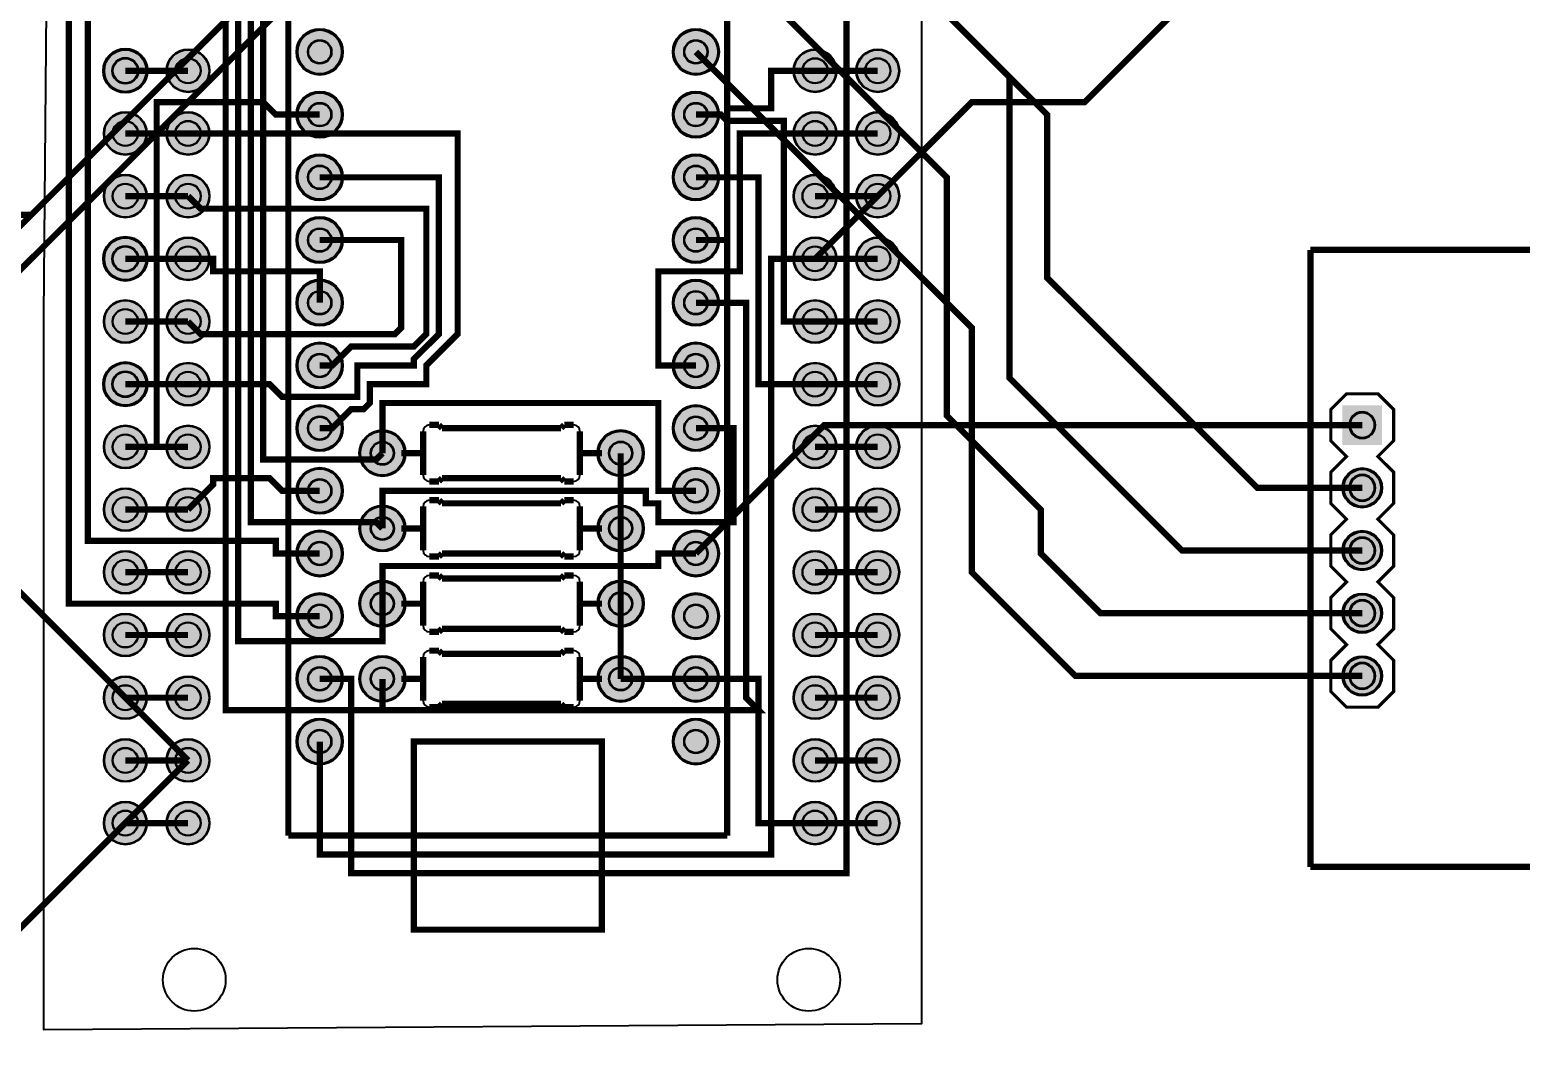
# Model space of a CAD drawing. Header units: millimetres. Extents: x -4 to 133, y -74 to -3.
# Drawn here: x 26.6 to 87, y -67.9 to -26.3 of the extents above; entities that cross this region are included whole.
import ezdxf

# ---------------------------------------------------------------- set-up
doc = ezdxf.new("R2010")
doc.units = ezdxf.units.MM
for name, color, linetype, true_color in [('BottomLayer', 7, 'Continuous', 0x0000ff), ('BottomSolderMaskLayer', 7, 'Continuous', 0xaa00ff), ('Multi-Layer', 7, 'Continuous', 0xc0c0c0), ('TopLayer', 7, 'Continuous', 0xff0000), ('TopPasteMaskLayer', 7, 'Continuous', 0x808080), ('TopSilkLayer', 7, 'Continuous', 0xffff00), ('TopSolderMaskLayer', 7, 'Continuous', 0x800080)]:
    doc.layers.add(name, color=color, linetype=linetype, true_color=true_color)

msp = doc.modelspace()

# ---------------------------------------------------------------- hatches: boundary and pattern name
at = {"layer": 'BottomSolderMaskLayer'}
for points in [[(37.414, -27.178, 1), (39.294, -27.178, 1)], [(52.654, -27.178, 1), (54.534, -27.178, 1)], [(29.579, -27.94, 1), (31.381, -27.94, 1)], [(32.145, -27.94, 1), (33.895, -27.94, 1)], [(57.545, -27.94, 1), (59.296, -27.94, 1)], [(60.085, -27.94, 1), (61.836, -27.94, 1)], [(37.414, -29.718, 1), (39.294, -29.718, 1)], [(52.654, -29.718, 1), (54.534, -29.718, 1)], [(29.605, -30.48, 1), (31.355, -30.48, 1)], [(32.145, -30.48, 1), (33.895, -30.48, 1)], [(57.545, -30.48, 1), (59.296, -30.48, 1)], [(60.085, -30.48, 1), (61.836, -30.48, 1)], [(37.414, -32.258, 1), (39.294, -32.258, 1)], [(52.654, -32.258, 1), (54.534, -32.258, 1)], [(29.605, -33.02, 1), (31.355, -33.02, 1)], [(32.145, -33.02, 1), (33.895, -33.02, 1)], [(57.545, -33.02, 1), (59.296, -33.02, 1)], [(60.085, -33.02, 1), (61.836, -33.02, 1)], [(37.414, -34.798, 1), (39.294, -34.798, 1)], [(52.654, -34.798, 1), (54.534, -34.798, 1)], [(29.579, -35.56, 1), (31.381, -35.56, 1)], [(32.145, -35.56, 1), (33.895, -35.56, 1)], [(57.545, -35.56, 1), (59.296, -35.56, 1)], [(60.085, -35.56, 1), (61.836, -35.56, 1)], [(37.414, -37.338, 1), (39.294, -37.338, 1)], [(52.654, -37.338, 1), (54.534, -37.338, 1)], [(29.605, -38.1, 1), (31.355, -38.1, 1)], [(32.145, -38.1, 1), (33.895, -38.1, 1)], [(57.545, -38.1, 1), (59.296, -38.1, 1)], [(60.085, -38.1, 1), (61.836, -38.1, 1)], [(37.414, -39.878, 1), (39.294, -39.878, 1)], [(52.654, -39.878, 1), (54.534, -39.878, 1)], [(29.579, -40.64, 1), (31.381, -40.64, 1)], [(32.145, -40.64, 1), (33.895, -40.64, 1)], [(57.545, -40.64, 1), (59.296, -40.64, 1)], [(60.085, -40.64, 1), (61.836, -40.64, 1)], [(37.414, -42.418, 1), (39.294, -42.418, 1)], [(52.654, -42.418, 1), (54.534, -42.418, 1)], [(79.781, -41.493), (81.391, -41.493), (81.391, -43.103), (79.781, -43.103)], [(29.605, -43.18, 1), (31.355, -43.18, 1)], [(32.145, -43.18, 1), (33.895, -43.18, 1)], [(39.954, -43.434, 1), (41.834, -43.434, 1)], [(49.606, -43.434, 1), (51.486, -43.434, 1)], [(57.545, -43.18, 1), (59.296, -43.18, 1)], [(60.085, -43.18, 1), (61.836, -43.18, 1)], [(37.414, -44.958, 1), (39.294, -44.958, 1)], [(52.654, -44.958, 1), (54.534, -44.958, 1)], [(79.781, -44.838, 1), (81.391, -44.838, 1)], [(29.605, -45.72, 1), (31.355, -45.72, 1)], [(32.145, -45.72, 1), (33.895, -45.72, 1)], [(57.545, -45.72, 1), (59.296, -45.72, 1)], [(60.085, -45.72, 1), (61.836, -45.72, 1)], [(39.954, -46.482, 1), (41.834, -46.482, 1)], [(49.606, -46.482, 1), (51.486, -46.482, 1)], [(37.414, -47.498, 1), (39.294, -47.498, 1)], [(52.654, -47.498, 1), (54.534, -47.498, 1)], [(79.781, -47.378, 1), (81.391, -47.378, 1)], [(29.605, -48.26, 1), (31.355, -48.26, 1)], [(32.145, -48.26, 1), (33.895, -48.26, 1)], [(57.545, -48.26, 1), (59.296, -48.26, 1)], [(60.085, -48.26, 1), (61.836, -48.26, 1)], [(39.954, -49.53, 1), (41.834, -49.53, 1)], [(49.606, -49.53, 1), (51.486, -49.53, 1)], [(37.414, -50.038, 1), (39.294, -50.038, 1)], [(52.654, -50.038, 1), (54.534, -50.038, 1)], [(79.781, -49.918, 1), (81.391, -49.918, 1)], [(29.605, -50.8, 1), (31.355, -50.8, 1)], [(32.145, -50.8, 1), (33.895, -50.8, 1)], [(57.545, -50.8, 1), (59.296, -50.8, 1)], [(60.085, -50.8, 1), (61.836, -50.8, 1)], [(37.414, -52.578, 1), (39.294, -52.578, 1)], [(39.954, -52.578, 1), (41.834, -52.578, 1)], [(49.606, -52.578, 1), (51.486, -52.578, 1)], [(52.654, -52.578, 1), (54.534, -52.578, 1)], [(79.781, -52.458, 1), (81.391, -52.458, 1)], [(29.605, -53.34, 1), (31.355, -53.34, 1)], [(32.145, -53.34, 1), (33.895, -53.34, 1)], [(57.545, -53.34, 1), (59.296, -53.34, 1)], [(60.085, -53.34, 1), (61.836, -53.34, 1)], [(37.414, -55.118, 1), (39.294, -55.118, 1)], [(52.654, -55.118, 1), (54.534, -55.118, 1)], [(29.605, -55.88, 1), (31.355, -55.88, 1)], [(32.145, -55.88, 1), (33.895, -55.88, 1)], [(57.545, -55.88, 1), (59.296, -55.88, 1)], [(60.085, -55.88, 1), (61.836, -55.88, 1)], [(29.605, -58.42, 1), (31.355, -58.42, 1)], [(32.145, -58.42, 1), (33.895, -58.42, 1)], [(57.545, -58.42, 1), (59.296, -58.42, 1)], [(60.085, -58.42, 1), (61.836, -58.42, 1)]]:
    msp.add_hatch(color=256, dxfattribs=at).paths.add_polyline_path(points)
at = {"layer": 'Multi-Layer'}
for points in [[(37.465, -27.178, 1), (39.243, -27.178, 1)], [(52.705, -27.178, 1), (54.483, -27.178, 1)], [(37.465, -29.718, 1), (39.243, -29.718, 1)], [(52.705, -29.718, 1), (54.483, -29.718, 1)], [(37.465, -32.258, 1), (39.243, -32.258, 1)], [(52.705, -32.258, 1), (54.483, -32.258, 1)], [(37.465, -34.798, 1), (39.243, -34.798, 1)], [(52.705, -34.798, 1), (54.483, -34.798, 1)], [(37.465, -37.338, 1), (39.243, -37.338, 1)], [(52.705, -37.338, 1), (54.483, -37.338, 1)], [(37.465, -39.878, 1), (39.243, -39.878, 1)], [(52.705, -39.878, 1), (54.483, -39.878, 1)], [(37.465, -42.418, 1), (39.243, -42.418, 1)], [(52.705, -42.418, 1), (54.483, -42.418, 1)], [(79.832, -41.544), (81.34, -41.544), (81.34, -43.052), (79.832, -43.052)], [(40.005, -43.434, 1), (41.783, -43.434, 1)], [(49.657, -43.434, 1), (51.435, -43.434, 1)], [(37.465, -44.958, 1), (39.243, -44.958, 1)], [(52.705, -44.958, 1), (54.483, -44.958, 1)], [(79.832, -44.838, 1), (81.34, -44.838, 1)], [(40.005, -46.482, 1), (41.783, -46.482, 1)], [(49.657, -46.482, 1), (51.435, -46.482, 1)], [(37.465, -47.498, 1), (39.243, -47.498, 1)], [(52.705, -47.498, 1), (54.483, -47.498, 1)], [(79.832, -47.378, 1), (81.34, -47.378, 1)], [(40.005, -49.53, 1), (41.783, -49.53, 1)], [(49.657, -49.53, 1), (51.435, -49.53, 1)], [(37.465, -50.038, 1), (39.243, -50.038, 1)], [(52.705, -50.038, 1), (54.483, -50.038, 1)], [(79.832, -49.918, 1), (81.34, -49.918, 1)], [(37.465, -52.578, 1), (39.243, -52.578, 1)], [(40.005, -52.578, 1), (41.783, -52.578, 1)], [(49.657, -52.578, 1), (51.435, -52.578, 1)], [(52.705, -52.578, 1), (54.483, -52.578, 1)], [(79.832, -52.458, 1), (81.34, -52.458, 1)], [(37.465, -55.118, 1), (39.243, -55.118, 1)], [(52.705, -55.118, 1), (54.483, -55.118, 1)]]:
    msp.add_hatch(color=256, dxfattribs=at).paths.add_polyline_path(points)
at = {"layer": 'TopSolderMaskLayer'}
for points in [[(37.414, -27.178, 1), (39.294, -27.178, 1)], [(52.654, -27.178, 1), (54.534, -27.178, 1)], [(29.579, -27.94, 1), (31.381, -27.94, 1)], [(32.145, -27.94, 1), (33.895, -27.94, 1)], [(57.545, -27.94, 1), (59.296, -27.94, 1)], [(60.085, -27.94, 1), (61.836, -27.94, 1)], [(37.414, -29.718, 1), (39.294, -29.718, 1)], [(52.654, -29.718, 1), (54.534, -29.718, 1)], [(29.605, -30.48, 1), (31.355, -30.48, 1)], [(32.145, -30.48, 1), (33.895, -30.48, 1)], [(57.545, -30.48, 1), (59.296, -30.48, 1)], [(60.085, -30.48, 1), (61.836, -30.48, 1)], [(37.414, -32.258, 1), (39.294, -32.258, 1)], [(52.654, -32.258, 1), (54.534, -32.258, 1)], [(29.605, -33.02, 1), (31.355, -33.02, 1)], [(32.145, -33.02, 1), (33.895, -33.02, 1)], [(57.545, -33.02, 1), (59.296, -33.02, 1)], [(60.085, -33.02, 1), (61.836, -33.02, 1)], [(37.414, -34.798, 1), (39.294, -34.798, 1)], [(52.654, -34.798, 1), (54.534, -34.798, 1)], [(29.579, -35.56, 1), (31.381, -35.56, 1)], [(32.145, -35.56, 1), (33.895, -35.56, 1)], [(57.545, -35.56, 1), (59.296, -35.56, 1)], [(60.085, -35.56, 1), (61.836, -35.56, 1)], [(37.414, -37.338, 1), (39.294, -37.338, 1)], [(52.654, -37.338, 1), (54.534, -37.338, 1)], [(29.605, -38.1, 1), (31.355, -38.1, 1)], [(32.145, -38.1, 1), (33.895, -38.1, 1)], [(57.545, -38.1, 1), (59.296, -38.1, 1)], [(60.085, -38.1, 1), (61.836, -38.1, 1)], [(37.414, -39.878, 1), (39.294, -39.878, 1)], [(52.654, -39.878, 1), (54.534, -39.878, 1)], [(29.579, -40.64, 1), (31.381, -40.64, 1)], [(32.145, -40.64, 1), (33.895, -40.64, 1)], [(57.545, -40.64, 1), (59.296, -40.64, 1)], [(60.085, -40.64, 1), (61.836, -40.64, 1)], [(37.414, -42.418, 1), (39.294, -42.418, 1)], [(52.654, -42.418, 1), (54.534, -42.418, 1)], [(79.781, -41.493), (81.391, -41.493), (81.391, -43.103), (79.781, -43.103)], [(29.605, -43.18, 1), (31.355, -43.18, 1)], [(32.145, -43.18, 1), (33.895, -43.18, 1)], [(39.954, -43.434, 1), (41.834, -43.434, 1)], [(49.606, -43.434, 1), (51.486, -43.434, 1)], [(57.545, -43.18, 1), (59.296, -43.18, 1)], [(60.085, -43.18, 1), (61.836, -43.18, 1)], [(37.414, -44.958, 1), (39.294, -44.958, 1)], [(52.654, -44.958, 1), (54.534, -44.958, 1)], [(79.781, -44.838, 1), (81.391, -44.838, 1)], [(29.605, -45.72, 1), (31.355, -45.72, 1)], [(32.145, -45.72, 1), (33.895, -45.72, 1)], [(57.545, -45.72, 1), (59.296, -45.72, 1)], [(60.085, -45.72, 1), (61.836, -45.72, 1)], [(39.954, -46.482, 1), (41.834, -46.482, 1)], [(49.606, -46.482, 1), (51.486, -46.482, 1)], [(37.414, -47.498, 1), (39.294, -47.498, 1)], [(52.654, -47.498, 1), (54.534, -47.498, 1)], [(79.781, -47.378, 1), (81.391, -47.378, 1)], [(29.605, -48.26, 1), (31.355, -48.26, 1)], [(32.145, -48.26, 1), (33.895, -48.26, 1)], [(57.545, -48.26, 1), (59.296, -48.26, 1)], [(60.085, -48.26, 1), (61.836, -48.26, 1)], [(39.954, -49.53, 1), (41.834, -49.53, 1)], [(49.606, -49.53, 1), (51.486, -49.53, 1)], [(37.414, -50.038, 1), (39.294, -50.038, 1)], [(52.654, -50.038, 1), (54.534, -50.038, 1)], [(79.781, -49.918, 1), (81.391, -49.918, 1)], [(29.605, -50.8, 1), (31.355, -50.8, 1)], [(32.145, -50.8, 1), (33.895, -50.8, 1)], [(57.545, -50.8, 1), (59.296, -50.8, 1)], [(60.085, -50.8, 1), (61.836, -50.8, 1)], [(37.414, -52.578, 1), (39.294, -52.578, 1)], [(39.954, -52.578, 1), (41.834, -52.578, 1)], [(49.606, -52.578, 1), (51.486, -52.578, 1)], [(52.654, -52.578, 1), (54.534, -52.578, 1)], [(79.781, -52.458, 1), (81.391, -52.458, 1)], [(29.605, -53.34, 1), (31.355, -53.34, 1)], [(32.145, -53.34, 1), (33.895, -53.34, 1)], [(57.545, -53.34, 1), (59.296, -53.34, 1)], [(60.085, -53.34, 1), (61.836, -53.34, 1)], [(37.414, -55.118, 1), (39.294, -55.118, 1)], [(52.654, -55.118, 1), (54.534, -55.118, 1)], [(29.605, -55.88, 1), (31.355, -55.88, 1)], [(32.145, -55.88, 1), (33.895, -55.88, 1)], [(57.545, -55.88, 1), (59.296, -55.88, 1)], [(60.085, -55.88, 1), (61.836, -55.88, 1)], [(29.605, -58.42, 1), (31.355, -58.42, 1)], [(32.145, -58.42, 1), (33.895, -58.42, 1)], [(57.545, -58.42, 1), (59.296, -58.42, 1)], [(60.085, -58.42, 1), (61.836, -58.42, 1)]]:
    msp.add_hatch(color=256, dxfattribs=at).paths.add_polyline_path(points)

# ---------------------------------------------------------------- linework, layer by layer
at = {"layer": 'BottomLayer', "const_width": 0.254}
for points in [[(38.354, -50.038), (36.576, -50.038), (36.576, -49.53), (28.194, -49.53), (28.194, -13.208), (55.88, -13.208), (55.88, -17.78), (58.42, -17.78)], [(38.354, -47.498), (36.576, -47.498), (36.576, -46.99), (28.956, -46.99), (28.956, -13.716), (55.372, -13.716), (55.372, -25.4), (58.42, -25.4)], [(38.354, -52.578), (39.624, -52.578), (39.624, -60.452), (59.69, -60.452), (59.69, -15.24), (58.42, -15.24)], [(38.354, -29.718), (36.576, -29.718), (36.068, -29.21), (31.75, -29.21), (31.75, -43.18), (33.02, -43.18)], [(53.594, -29.718), (54.61, -29.718), (54.864, -29.972), (57.15, -29.972), (57.15, -38.1), (58.42, -38.1)], [(38.354, -42.418), (38.862, -42.418), (39.624, -41.656), (40.132, -41.656), (40.386, -41.402), (40.386, -40.64), (42.672, -40.64), (42.672, -39.878), (43.942, -38.608), (43.942, -30.48), (33.02, -30.48)], [(33.02, -40.64), (36.322, -40.64), (36.83, -41.148), (39.878, -41.148), (39.878, -39.878), (42.164, -39.878), (42.164, -39.624), (43.18, -38.608), (43.18, -32.258), (38.354, -32.258)], [(53.594, -32.258), (56.134, -32.258), (56.134, -40.64), (58.42, -40.64)], [(38.354, -39.878), (38.862, -39.878), (39.624, -39.116), (42.164, -39.116), (42.672, -38.608), (42.672, -33.528), (33.528, -33.528), (33.02, -33.02)], [(38.354, -34.798), (41.656, -34.798), (41.656, -38.354), (41.402, -38.608), (33.528, -38.608), (33.02, -38.1)], [(38.354, -37.338), (38.354, -36.068), (34.036, -36.068), (34.036, -35.56), (33.02, -35.56)], [(50.546, -46.482), (50.546, -43.434)], [(38.354, -44.958), (36.83, -44.958), (36.322, -44.45), (34.036, -44.45), (34.036, -44.704), (33.02, -45.72)], [(50.546, -49.53), (50.546, -46.482)], [(50.546, -52.578), (50.546, -49.53)], [(53.594, -52.578), (50.546, -52.578)], [(53.594, -52.578), (56.134, -52.578), (56.134, -58.42), (58.42, -58.42)]]:
    msp.add_lwpolyline(points, dxfattribs=at)
at = {"layer": 'BottomSolderMaskLayer'}
for points in [[(80.586, -41.765), (80.586, -41.765)], [(80.586, -42.832), (80.586, -42.832)], [(80.586, -44.305), (80.586, -44.305)], [(80.586, -45.372), (80.586, -45.372)], [(80.586, -46.845), (80.586, -46.845)], [(80.586, -47.912), (80.586, -47.912)], [(80.586, -49.385), (80.586, -49.385)], [(80.586, -50.452), (80.586, -50.452)], [(80.586, -51.925), (80.586, -51.925)], [(80.586, -52.992), (80.586, -52.992)]]:
    msp.add_lwpolyline(points, close=True, dxfattribs=at)
for centre, radius in [((38.354, -27.178), 0.94), ((53.594, -27.178), 0.94), ((30.48, -27.94), 0.901), ((33.02, -27.94), 0.875), ((38.354, -27.178), 0.483), ((53.594, -27.178), 0.483), ((58.42, -27.94), 0.875), ((60.96, -27.94), 0.875), ((30.48, -27.94), 0.53), ((33.02, -27.94), 0.515), ((58.42, -27.94), 0.515), ((60.96, -27.94), 0.515), ((38.354, -29.718), 0.94), ((53.594, -29.718), 0.94), ((38.354, -29.718), 0.483), ((53.594, -29.718), 0.483), ((30.48, -30.48), 0.875), ((30.48, -30.48), 0.515), ((33.02, -30.48), 0.875), ((33.02, -30.48), 0.515), ((58.42, -30.48), 0.875), ((58.42, -30.48), 0.515), ((60.96, -30.48), 0.875), ((60.96, -30.48), 0.515), ((38.354, -32.258), 0.94), ((53.594, -32.258), 0.94), ((38.354, -32.258), 0.483), ((53.594, -32.258), 0.483), ((30.48, -33.02), 0.875), ((30.48, -33.02), 0.515), ((33.02, -33.02), 0.875), ((33.02, -33.02), 0.515), ((58.42, -33.02), 0.875), ((58.42, -33.02), 0.515), ((60.96, -33.02), 0.875), ((60.96, -33.02), 0.515), ((38.354, -34.798), 0.94), ((38.354, -34.798), 0.483), ((53.594, -34.798), 0.94), ((53.594, -34.798), 0.483), ((30.48, -35.56), 0.901), ((30.48, -35.56), 0.53), ((33.02, -35.56), 0.875), ((58.42, -35.56), 0.875), ((60.96, -35.56), 0.875), ((33.02, -35.56), 0.515), ((58.42, -35.56), 0.515), ((60.96, -35.56), 0.515), ((38.354, -37.338), 0.94), ((53.594, -37.338), 0.94), ((30.48, -38.1), 0.875), ((33.02, -38.1), 0.875), ((38.354, -37.338), 0.483), ((53.594, -37.338), 0.483), ((58.42, -38.1), 0.875), ((60.96, -38.1), 0.875), ((30.48, -38.1), 0.515), ((33.02, -38.1), 0.515), ((58.42, -38.1), 0.515), ((60.96, -38.1), 0.515), ((38.354, -39.878), 0.94), ((53.594, -39.878), 0.94), ((30.48, -40.64), 0.901), ((33.02, -40.64), 0.875), ((38.354, -39.878), 0.483), ((53.594, -39.878), 0.483), ((58.42, -40.64), 0.875), ((60.96, -40.64), 0.875), ((30.48, -40.64), 0.53), ((33.02, -40.64), 0.515), ((58.42, -40.64), 0.515), ((60.96, -40.64), 0.515), ((38.354, -42.418), 0.94), ((53.594, -42.418), 0.94), ((38.354, -42.418), 0.483), ((53.594, -42.418), 0.483), ((30.48, -43.18), 0.875), ((30.48, -43.18), 0.515), ((33.02, -43.18), 0.875), ((33.02, -43.18), 0.515), ((40.894, -43.434), 0.94), ((50.546, -43.434), 0.94), ((58.42, -43.18), 0.875), ((58.42, -43.18), 0.515), ((60.96, -43.18), 0.875), ((60.96, -43.18), 0.515), ((40.894, -43.434), 0.476), ((50.546, -43.434), 0.476), ((38.354, -44.958), 0.94), ((53.594, -44.958), 0.94), ((80.586, -44.838), 0.805), ((38.354, -44.958), 0.483), ((53.594, -44.958), 0.483), ((30.48, -45.72), 0.875), ((30.48, -45.72), 0.515), ((33.02, -45.72), 0.875), ((33.02, -45.72), 0.515), ((58.42, -45.72), 0.875), ((58.42, -45.72), 0.515), ((60.96, -45.72), 0.875), ((60.96, -45.72), 0.515), ((40.894, -46.482), 0.94), ((50.546, -46.482), 0.94), ((40.894, -46.482), 0.476), ((50.546, -46.482), 0.476), ((38.354, -47.498), 0.94), ((38.354, -47.498), 0.483), ((53.594, -47.498), 0.94), ((53.594, -47.498), 0.483), ((80.586, -47.378), 0.805), ((30.48, -48.26), 0.875), ((33.02, -48.26), 0.875), ((58.42, -48.26), 0.875), ((60.96, -48.26), 0.875), ((30.48, -48.26), 0.515), ((33.02, -48.26), 0.515), ((58.42, -48.26), 0.515), ((60.96, -48.26), 0.515), ((40.894, -49.53), 0.94), ((50.546, -49.53), 0.94), ((38.354, -50.038), 0.94), ((40.894, -49.53), 0.476), ((50.546, -49.53), 0.476), ((53.594, -50.038), 0.94), ((80.586, -49.918), 0.805), ((30.48, -50.8), 0.875), ((33.02, -50.8), 0.875), ((38.354, -50.038), 0.483), ((53.594, -50.038), 0.483), ((58.42, -50.8), 0.875), ((60.96, -50.8), 0.875), ((30.48, -50.8), 0.515), ((33.02, -50.8), 0.515), ((58.42, -50.8), 0.515), ((60.96, -50.8), 0.515), ((38.354, -52.578), 0.94), ((40.894, -52.578), 0.94), ((50.546, -52.578), 0.94), ((53.594, -52.578), 0.94), ((80.586, -52.458), 0.805), ((30.48, -53.34), 0.875), ((33.02, -53.34), 0.875), ((38.354, -52.578), 0.483), ((40.894, -52.578), 0.476), ((50.546, -52.578), 0.476), ((53.594, -52.578), 0.483), ((58.42, -53.34), 0.875), ((60.96, -53.34), 0.875), ((30.48, -53.34), 0.515), ((33.02, -53.34), 0.515), ((58.42, -53.34), 0.515), ((60.96, -53.34), 0.515), ((38.354, -55.118), 0.94), ((53.594, -55.118), 0.94), ((38.354, -55.118), 0.483), ((53.594, -55.118), 0.483), ((30.48, -55.88), 0.875), ((30.48, -55.88), 0.515), ((33.02, -55.88), 0.875), ((33.02, -55.88), 0.515), ((58.42, -55.88), 0.875), ((58.42, -55.88), 0.515), ((60.96, -55.88), 0.875), ((60.96, -55.88), 0.515), ((30.48, -58.42), 0.875), ((30.48, -58.42), 0.515), ((33.02, -58.42), 0.875), ((33.02, -58.42), 0.515), ((58.42, -58.42), 0.875), ((58.42, -58.42), 0.515), ((60.96, -58.42), 0.875), ((60.96, -58.42), 0.515)]:
    msp.add_circle(centre, radius, dxfattribs=at)
for centre, start, end in [((80.586, -42.298), 90, 270), ((80.586, -42.298), 270, 90), ((80.586, -44.838), 90, 270), ((80.586, -44.838), 270, 90), ((80.586, -47.378), 90, 270), ((80.586, -47.378), 270, 90), ((80.586, -49.918), 90, 270), ((80.586, -49.918), 270, 90), ((80.586, -52.458), 90, 270), ((80.586, -52.458), 270, 90)]:
    msp.add_arc(centre, 0.534, start, end, dxfattribs=at)
at = {"layer": 'Multi-Layer'}
for points in [[(80.586, -41.798), (80.586, -41.798)], [(80.586, -42.798), (80.586, -42.798)], [(80.586, -44.338), (80.586, -44.338)], [(80.586, -45.338), (80.586, -45.338)], [(80.586, -46.878), (80.586, -46.878)], [(80.586, -47.878), (80.586, -47.878)], [(80.586, -49.418), (80.586, -49.418)], [(80.586, -50.418), (80.586, -50.418)], [(80.586, -51.958), (80.586, -51.958)], [(80.586, -52.958), (80.586, -52.958)]]:
    msp.add_lwpolyline(points, close=True, dxfattribs=at)
for centre, radius in [((38.354, -27.178), 0.889), ((53.594, -27.178), 0.889), ((30.48, -27.94), 0.85), ((33.02, -27.94), 0.85), ((38.354, -27.178), 0.457), ((53.594, -27.178), 0.457), ((58.42, -27.94), 0.85), ((60.96, -27.94), 0.85), ((30.48, -27.94), 0.5), ((33.02, -27.94), 0.5), ((58.42, -27.94), 0.5), ((60.96, -27.94), 0.5), ((38.354, -29.718), 0.889), ((53.594, -29.718), 0.889), ((38.354, -29.718), 0.457), ((53.594, -29.718), 0.457), ((30.48, -30.48), 0.85), ((30.48, -30.48), 0.5), ((33.02, -30.48), 0.85), ((33.02, -30.48), 0.5), ((58.42, -30.48), 0.85), ((58.42, -30.48), 0.5), ((60.96, -30.48), 0.85), ((60.96, -30.48), 0.5), ((38.354, -32.258), 0.889), ((53.594, -32.258), 0.889), ((38.354, -32.258), 0.457), ((53.594, -32.258), 0.457), ((30.48, -33.02), 0.85), ((30.48, -33.02), 0.5), ((33.02, -33.02), 0.85), ((33.02, -33.02), 0.5), ((58.42, -33.02), 0.85), ((58.42, -33.02), 0.5), ((60.96, -33.02), 0.85), ((60.96, -33.02), 0.5), ((38.354, -34.798), 0.889), ((38.354, -34.798), 0.457), ((53.594, -34.798), 0.889), ((53.594, -34.798), 0.457), ((30.48, -35.56), 0.85), ((33.02, -35.56), 0.85), ((58.42, -35.56), 0.85), ((60.96, -35.56), 0.85), ((30.48, -35.56), 0.5), ((33.02, -35.56), 0.5), ((58.42, -35.56), 0.5), ((60.96, -35.56), 0.5), ((38.354, -37.338), 0.889), ((53.594, -37.338), 0.889), ((30.48, -38.1), 0.85), ((33.02, -38.1), 0.85), ((38.354, -37.338), 0.457), ((53.594, -37.338), 0.457), ((58.42, -38.1), 0.85), ((60.96, -38.1), 0.85), ((30.48, -38.1), 0.5), ((33.02, -38.1), 0.5), ((58.42, -38.1), 0.5), ((60.96, -38.1), 0.5), ((38.354, -39.878), 0.889), ((53.594, -39.878), 0.889), ((30.48, -40.64), 0.85), ((33.02, -40.64), 0.85), ((38.354, -39.878), 0.457), ((53.594, -39.878), 0.457), ((58.42, -40.64), 0.85), ((60.96, -40.64), 0.85), ((30.48, -40.64), 0.5), ((33.02, -40.64), 0.5), ((58.42, -40.64), 0.5), ((60.96, -40.64), 0.5), ((38.354, -42.418), 0.889), ((53.594, -42.418), 0.889), ((38.354, -42.418), 0.457), ((53.594, -42.418), 0.457), ((30.48, -43.18), 0.85), ((30.48, -43.18), 0.5), ((33.02, -43.18), 0.85), ((33.02, -43.18), 0.5), ((40.894, -43.434), 0.889), ((50.546, -43.434), 0.889), ((58.42, -43.18), 0.85), ((58.42, -43.18), 0.5), ((60.96, -43.18), 0.85), ((60.96, -43.18), 0.5), ((40.894, -43.434), 0.45), ((50.546, -43.434), 0.45), ((38.354, -44.958), 0.889), ((53.594, -44.958), 0.889), ((80.586, -44.838), 0.754), ((38.354, -44.958), 0.457), ((53.594, -44.958), 0.457), ((30.48, -45.72), 0.85), ((30.48, -45.72), 0.5), ((33.02, -45.72), 0.85), ((33.02, -45.72), 0.5), ((58.42, -45.72), 0.85), ((58.42, -45.72), 0.5), ((60.96, -45.72), 0.85), ((60.96, -45.72), 0.5), ((40.894, -46.482), 0.889), ((50.546, -46.482), 0.889), ((40.894, -46.482), 0.45), ((50.546, -46.482), 0.45), ((38.354, -47.498), 0.889), ((38.354, -47.498), 0.457), ((53.594, -47.498), 0.889), ((53.594, -47.498), 0.457), ((80.586, -47.378), 0.754), ((30.48, -48.26), 0.85), ((33.02, -48.26), 0.85), ((58.42, -48.26), 0.85), ((60.96, -48.26), 0.85), ((30.48, -48.26), 0.5), ((33.02, -48.26), 0.5), ((58.42, -48.26), 0.5), ((60.96, -48.26), 0.5), ((40.894, -49.53), 0.889), ((50.546, -49.53), 0.889), ((38.354, -50.038), 0.889), ((40.894, -49.53), 0.45), ((50.546, -49.53), 0.45), ((53.594, -50.038), 0.889), ((80.586, -49.918), 0.754), ((30.48, -50.8), 0.85), ((33.02, -50.8), 0.85), ((38.354, -50.038), 0.457), ((53.594, -50.038), 0.457), ((58.42, -50.8), 0.85), ((60.96, -50.8), 0.85), ((30.48, -50.8), 0.5), ((33.02, -50.8), 0.5), ((58.42, -50.8), 0.5), ((60.96, -50.8), 0.5), ((38.354, -52.578), 0.889), ((40.894, -52.578), 0.889), ((50.546, -52.578), 0.889), ((53.594, -52.578), 0.889), ((80.586, -52.458), 0.754), ((30.48, -53.34), 0.85), ((33.02, -53.34), 0.85), ((38.354, -52.578), 0.457), ((40.894, -52.578), 0.45), ((50.546, -52.578), 0.45), ((53.594, -52.578), 0.457), ((58.42, -53.34), 0.85), ((60.96, -53.34), 0.85), ((30.48, -53.34), 0.5), ((33.02, -53.34), 0.5), ((58.42, -53.34), 0.5), ((60.96, -53.34), 0.5), ((38.354, -55.118), 0.889), ((53.594, -55.118), 0.889), ((38.354, -55.118), 0.457), ((53.594, -55.118), 0.457), ((30.48, -55.88), 0.85), ((30.48, -55.88), 0.5), ((33.02, -55.88), 0.85), ((33.02, -55.88), 0.5), ((58.42, -55.88), 0.85), ((58.42, -55.88), 0.5), ((60.96, -55.88), 0.85), ((60.96, -55.88), 0.5), ((30.48, -58.42), 0.85), ((30.48, -58.42), 0.5), ((33.02, -58.42), 0.85), ((33.02, -58.42), 0.5), ((58.42, -58.42), 0.85), ((58.42, -58.42), 0.5), ((60.96, -58.42), 0.85), ((60.96, -58.42), 0.5)]:
    msp.add_circle(centre, radius, dxfattribs=at)
for centre, start, end in [((80.586, -42.298), 90, 270), ((80.586, -42.298), 270, 90), ((80.586, -44.838), 90, 270), ((80.586, -44.838), 270, 90), ((80.586, -47.378), 90, 270), ((80.586, -47.378), 270, 90), ((80.586, -49.918), 90, 270), ((80.586, -49.918), 270, 90), ((80.586, -52.458), 90, 270), ((80.586, -52.458), 270, 90)]:
    msp.add_arc(centre, 0.5, start, end, dxfattribs=at)
at = {"layer": 'TopLayer'}
msp.add_lwpolyline([(27.432, -8.382), (62.738, -8.382), (62.738, -38.1), (62.738, -66.548), (27.178, -66.802), (27.178, -37.846)], close=True, dxfattribs=at)
at = {"layer": 'TopLayer', "const_width": 0.254}
for points in [[(10.414, -14.732), (19.812, -14.732), (24.638, -19.558), (24.638, -47.498), (33.02, -55.88)], [(33.02, -17.78), (36.068, -17.78), (36.068, -43.688), (40.64, -43.688), (40.894, -43.434)], [(81.026, -18.034), (80.518, -18.034), (69.342, -29.21), (64.77, -29.21), (58.42, -35.56)], [(33.02, -20.32), (35.56, -20.32), (35.56, -46.228), (40.64, -46.228), (40.894, -46.482)], [(80.587, -44.839), (76.335, -44.839), (67.818, -36.322), (67.818, -29.718), (58.42, -20.32)], [(80.587, -47.379), (73.287, -47.379), (66.294, -40.386), (66.294, -28.194), (58.42, -20.32)], [(10.668, -62.738), (18.288, -62.738), (25.146, -55.88), (25.908, -55.88), (25.908, -34.544), (38.354, -22.098)], [(33.02, -22.86), (35.052, -22.86), (35.052, -51.054), (40.894, -51.054), (40.894, -49.53)], [(33.02, -25.4), (34.544, -25.4), (34.544, -53.848), (40.894, -53.848), (40.894, -52.578)], [(80.586, -52.458), (68.968, -52.458), (64.77, -48.26), (64.77, -38.354), (53.594, -27.178)], [(30.48, -27.94), (33.02, -27.94)], [(53.594, -34.798), (54.864, -34.798), (54.864, -29.464), (56.642, -29.464), (56.642, -27.94), (58.42, -27.94)], [(58.42, -27.94), (60.96, -27.94)], [(30.48, -30.48), (33.02, -30.48)], [(53.594, -39.878), (52.07, -39.878), (52.07, -36.068), (55.372, -36.068), (55.372, -30.48), (58.42, -30.48)], [(58.42, -30.48), (60.96, -30.48)], [(30.48, -33.02), (33.02, -33.02)], [(58.42, -33.02), (60.96, -33.02)], [(30.48, -35.56), (33.02, -35.56)], [(38.354, -55.118), (38.354, -59.69), (56.642, -59.69), (56.642, -35.56), (58.42, -35.56)], [(58.42, -35.56), (60.96, -35.56)], [(53.594, -37.338), (55.626, -37.338), (55.626, -53.34), (56.134, -53.848), (40.894, -53.848)], [(30.48, -38.1), (33.02, -38.1)], [(58.42, -38.1), (60.96, -38.1)], [(10.414, -38.862), (16.002, -38.862), (33.02, -55.88)], [(30.48, -40.64), (33.02, -40.64)], [(58.42, -40.64), (60.96, -40.64)], [(53.594, -44.958), (52.07, -44.958), (52.07, -41.402), (40.894, -41.402), (40.894, -43.434)], [(80.587, -42.299), (58.793, -42.299), (53.594, -47.498)], [(53.594, -42.418), (55.118, -42.418), (55.118, -46.228), (52.07, -46.228), (52.07, -45.466), (51.562, -45.466), (51.562, -44.958), (40.894, -44.958), (40.894, -46.482)], [(30.48, -43.18), (33.02, -43.18)], [(58.42, -43.18), (60.96, -43.18)], [(30.48, -45.72), (33.02, -45.72)], [(58.42, -45.72), (60.96, -45.72)], [(53.594, -47.498), (52.07, -47.498), (52.07, -48.006), (40.894, -48.006), (40.894, -49.53)], [(30.48, -48.26), (33.02, -48.26)], [(58.42, -48.26), (60.96, -48.26)], [(30.48, -50.8), (33.02, -50.8)], [(58.42, -50.8), (60.96, -50.8)], [(30.48, -53.34), (33.02, -53.34)], [(58.42, -53.34), (60.96, -53.34)], [(10.668, -67.818), (21.082, -67.818), (33.02, -55.88)], [(30.48, -55.88), (33.02, -55.88)], [(58.42, -55.88), (60.96, -55.88)], [(30.48, -58.42), (33.02, -58.42)], [(58.42, -58.42), (60.96, -58.42)]]:
    msp.add_lwpolyline(points, dxfattribs=at)
at = {"layer": 'TopPasteMaskLayer', "const_width": 0.254}
for points in [[(10.668, -65.278), (10.668, -51.562), (38.354, -23.876), (38.354, -19.558)], [(80.587, -49.919), (69.985, -49.919), (67.564, -47.498), (67.564, -45.72), (63.754, -41.91), (63.754, -32.258), (53.594, -22.098)]]:
    msp.add_lwpolyline(points, dxfattribs=at)
at = {"layer": 'TopSilkLayer', "const_width": 0.254}
for points in [[(37.084, -15.748), (37.084, -58.928)], [(54.864, -58.928), (54.864, -15.748)], [(10.414, -33.782), (26.67, -33.782), (38.354, -22.098)], [(117.486, -35.198), (117.486, -60.198), (78.486, -60.198)], [(78.486, -35.198), (117.486, -35.198)], [(78.486, -60.198), (78.486, -35.198)], [(42.799, -42.291), (43.18, -42.291)], [(43.307, -42.418), (43.18, -42.291)], [(48.133, -42.418), (48.26, -42.291)], [(48.641, -42.291), (48.26, -42.291)], [(42.545, -44.323), (42.545, -42.545)], [(48.133, -42.418), (43.307, -42.418)], [(48.895, -44.323), (48.895, -42.545)], [(42.164, -43.434), (42.418, -43.434), (41.656, -43.434)], [(49.53, -43.434), (49.784, -43.434), (49.022, -43.434)], [(42.799, -44.577), (43.18, -44.577)], [(43.307, -44.45), (43.18, -44.577)], [(48.133, -44.45), (43.307, -44.45)], [(48.133, -44.45), (48.26, -44.577)], [(48.641, -44.577), (48.26, -44.577)], [(42.799, -45.339), (43.18, -45.339)], [(43.307, -45.466), (43.18, -45.339)], [(48.133, -45.466), (48.26, -45.339)], [(48.641, -45.339), (48.26, -45.339)], [(42.545, -47.371), (42.545, -45.593)], [(48.133, -45.466), (43.307, -45.466)], [(48.895, -47.371), (48.895, -45.593)], [(42.164, -46.482), (42.418, -46.482), (41.656, -46.482)], [(49.53, -46.482), (49.784, -46.482), (49.022, -46.482)], [(42.799, -47.625), (43.18, -47.625)], [(43.307, -47.498), (43.18, -47.625)], [(48.133, -47.498), (43.307, -47.498)], [(48.133, -47.498), (48.26, -47.625)], [(48.641, -47.625), (48.26, -47.625)], [(42.799, -48.387), (43.18, -48.387)], [(43.307, -48.514), (43.18, -48.387)], [(48.133, -48.514), (48.26, -48.387)], [(48.641, -48.387), (48.26, -48.387)], [(42.545, -50.419), (42.545, -48.641)], [(48.133, -48.514), (43.307, -48.514)], [(48.895, -50.419), (48.895, -48.641)], [(42.164, -49.53), (42.418, -49.53), (41.656, -49.53)], [(49.53, -49.53), (49.784, -49.53), (49.022, -49.53)], [(42.799, -50.673), (43.18, -50.673)], [(43.307, -50.546), (43.18, -50.673)], [(48.133, -50.546), (43.307, -50.546)], [(48.133, -50.546), (48.26, -50.673)], [(48.641, -50.673), (48.26, -50.673)], [(42.799, -51.435), (43.18, -51.435)], [(43.307, -51.562), (43.18, -51.435)], [(48.133, -51.562), (48.26, -51.435)], [(48.641, -51.435), (48.26, -51.435)], [(42.545, -53.467), (42.545, -51.689)], [(48.133, -51.562), (43.307, -51.562)], [(48.895, -53.467), (48.895, -51.689)], [(42.164, -52.578), (42.418, -52.578), (41.656, -52.578)], [(49.53, -52.578), (49.784, -52.578), (49.022, -52.578)], [(42.799, -53.721), (43.18, -53.721)], [(43.307, -53.594), (43.18, -53.721)], [(48.133, -53.594), (43.307, -53.594)], [(48.133, -53.594), (48.26, -53.721)], [(48.641, -53.721), (48.26, -53.721)], [(37.084, -58.928), (54.864, -58.928)]]:
    msp.add_lwpolyline(points, dxfattribs=at)
at = {"layer": 'TopSilkLayer'}
for points, const_width in [([(81.221, -51.188), (81.856, -51.823), (81.856, -53.093), (81.221, -53.728), (79.951, -53.728), (79.316, -53.093), (79.316, -51.823), (79.951, -51.188), (79.316, -50.553), (79.316, -49.283), (79.951, -48.648), (79.316, -48.013), (79.316, -46.743), (79.951, -46.108), (79.316, -45.473), (79.316, -44.203), (79.951, -43.568), (79.316, -42.933), (79.316, -41.663), (79.951, -41.028), (81.221, -41.028), (81.856, -41.663), (81.856, -42.933), (81.221, -43.568), (81.856, -44.203), (81.856, -45.473), (81.221, -46.108), (81.856, -46.743), (81.856, -48.013), (81.221, -48.648), (81.856, -49.283), (81.856, -50.553), (81.221, -51.188)], 0.127), ([(42.164, -55.118), (42.164, -62.738), (49.784, -62.738), (49.784, -55.118), (42.164, -55.118)], 0.254)]:
    msp.add_lwpolyline(points, close=True, dxfattribs=dict(at, const_width=const_width))
for centre in [(33.274, -64.77), (58.166, -64.77)]:
    msp.add_circle(centre, 1.27, dxfattribs=at)
for centre, start, end in [((42.799, -42.545), 90, 180), ((48.641, -42.545), 0, 90), ((42.799, -44.323), 180, 270), ((48.641, -44.323), 270, 0), ((42.799, -45.593), 90, 180), ((48.641, -45.593), 0, 90), ((42.799, -47.371), 180, 270), ((48.641, -47.371), 270, 0), ((42.799, -48.641), 90, 180), ((48.641, -48.641), 0, 90), ((42.799, -50.419), 180, 270), ((48.641, -50.419), 270, 0), ((42.799, -51.689), 90, 180), ((48.641, -51.689), 0, 90), ((42.799, -53.467), 180, 270), ((48.641, -53.467), 270, 0)]:
    msp.add_arc(centre, 0.254, start, end, dxfattribs=at)
at = {"layer": 'TopSolderMaskLayer'}
for points in [[(80.586, -41.765), (80.586, -41.765)], [(80.586, -42.832), (80.586, -42.832)], [(80.586, -44.305), (80.586, -44.305)], [(80.586, -45.372), (80.586, -45.372)], [(80.586, -46.845), (80.586, -46.845)], [(80.586, -47.912), (80.586, -47.912)], [(80.586, -49.385), (80.586, -49.385)], [(80.586, -50.452), (80.586, -50.452)], [(80.586, -51.925), (80.586, -51.925)], [(80.586, -52.992), (80.586, -52.992)]]:
    msp.add_lwpolyline(points, close=True, dxfattribs=at)
for centre, radius in [((38.354, -27.178), 0.94), ((53.594, -27.178), 0.94), ((30.48, -27.94), 0.901), ((33.02, -27.94), 0.875), ((38.354, -27.178), 0.483), ((53.594, -27.178), 0.483), ((58.42, -27.94), 0.875), ((60.96, -27.94), 0.875), ((30.48, -27.94), 0.53), ((33.02, -27.94), 0.515), ((58.42, -27.94), 0.515), ((60.96, -27.94), 0.515), ((38.354, -29.718), 0.94), ((53.594, -29.718), 0.94), ((38.354, -29.718), 0.483), ((53.594, -29.718), 0.483), ((30.48, -30.48), 0.875), ((30.48, -30.48), 0.515), ((33.02, -30.48), 0.875), ((33.02, -30.48), 0.515), ((58.42, -30.48), 0.875), ((58.42, -30.48), 0.515), ((60.96, -30.48), 0.875), ((60.96, -30.48), 0.515), ((38.354, -32.258), 0.94), ((53.594, -32.258), 0.94), ((38.354, -32.258), 0.483), ((53.594, -32.258), 0.483), ((30.48, -33.02), 0.875), ((30.48, -33.02), 0.515), ((33.02, -33.02), 0.875), ((33.02, -33.02), 0.515), ((58.42, -33.02), 0.875), ((58.42, -33.02), 0.515), ((60.96, -33.02), 0.875), ((60.96, -33.02), 0.515), ((38.354, -34.798), 0.94), ((38.354, -34.798), 0.483), ((53.594, -34.798), 0.94), ((53.594, -34.798), 0.483), ((30.48, -35.56), 0.901), ((30.48, -35.56), 0.53), ((33.02, -35.56), 0.875), ((58.42, -35.56), 0.875), ((60.96, -35.56), 0.875), ((33.02, -35.56), 0.515), ((58.42, -35.56), 0.515), ((60.96, -35.56), 0.515), ((38.354, -37.338), 0.94), ((53.594, -37.338), 0.94), ((30.48, -38.1), 0.875), ((33.02, -38.1), 0.875), ((38.354, -37.338), 0.483), ((53.594, -37.338), 0.483), ((58.42, -38.1), 0.875), ((60.96, -38.1), 0.875), ((30.48, -38.1), 0.515), ((33.02, -38.1), 0.515), ((58.42, -38.1), 0.515), ((60.96, -38.1), 0.515), ((38.354, -39.878), 0.94), ((53.594, -39.878), 0.94), ((30.48, -40.64), 0.901), ((33.02, -40.64), 0.875), ((38.354, -39.878), 0.483), ((53.594, -39.878), 0.483), ((58.42, -40.64), 0.875), ((60.96, -40.64), 0.875), ((30.48, -40.64), 0.53), ((33.02, -40.64), 0.515), ((58.42, -40.64), 0.515), ((60.96, -40.64), 0.515), ((38.354, -42.418), 0.94), ((53.594, -42.418), 0.94), ((38.354, -42.418), 0.483), ((53.594, -42.418), 0.483), ((30.48, -43.18), 0.875), ((30.48, -43.18), 0.515), ((33.02, -43.18), 0.875), ((33.02, -43.18), 0.515), ((40.894, -43.434), 0.94), ((50.546, -43.434), 0.94), ((58.42, -43.18), 0.875), ((58.42, -43.18), 0.515), ((60.96, -43.18), 0.875), ((60.96, -43.18), 0.515), ((40.894, -43.434), 0.476), ((50.546, -43.434), 0.476), ((38.354, -44.958), 0.94), ((53.594, -44.958), 0.94), ((80.586, -44.838), 0.805), ((38.354, -44.958), 0.483), ((53.594, -44.958), 0.483), ((30.48, -45.72), 0.875), ((30.48, -45.72), 0.515), ((33.02, -45.72), 0.875), ((33.02, -45.72), 0.515), ((58.42, -45.72), 0.875), ((58.42, -45.72), 0.515), ((60.96, -45.72), 0.875), ((60.96, -45.72), 0.515), ((40.894, -46.482), 0.94), ((50.546, -46.482), 0.94), ((40.894, -46.482), 0.476), ((50.546, -46.482), 0.476), ((38.354, -47.498), 0.94), ((38.354, -47.498), 0.483), ((53.594, -47.498), 0.94), ((53.594, -47.498), 0.483), ((80.586, -47.378), 0.805), ((30.48, -48.26), 0.875), ((33.02, -48.26), 0.875), ((58.42, -48.26), 0.875), ((60.96, -48.26), 0.875), ((30.48, -48.26), 0.515), ((33.02, -48.26), 0.515), ((58.42, -48.26), 0.515), ((60.96, -48.26), 0.515), ((40.894, -49.53), 0.94), ((50.546, -49.53), 0.94), ((38.354, -50.038), 0.94), ((40.894, -49.53), 0.476), ((50.546, -49.53), 0.476), ((53.594, -50.038), 0.94), ((80.586, -49.918), 0.805), ((30.48, -50.8), 0.875), ((33.02, -50.8), 0.875), ((38.354, -50.038), 0.483), ((53.594, -50.038), 0.483), ((58.42, -50.8), 0.875), ((60.96, -50.8), 0.875), ((30.48, -50.8), 0.515), ((33.02, -50.8), 0.515), ((58.42, -50.8), 0.515), ((60.96, -50.8), 0.515), ((38.354, -52.578), 0.94), ((40.894, -52.578), 0.94), ((50.546, -52.578), 0.94), ((53.594, -52.578), 0.94), ((80.586, -52.458), 0.805), ((30.48, -53.34), 0.875), ((33.02, -53.34), 0.875), ((38.354, -52.578), 0.483), ((40.894, -52.578), 0.476), ((50.546, -52.578), 0.476), ((53.594, -52.578), 0.483), ((58.42, -53.34), 0.875), ((60.96, -53.34), 0.875), ((30.48, -53.34), 0.515), ((33.02, -53.34), 0.515), ((58.42, -53.34), 0.515), ((60.96, -53.34), 0.515), ((38.354, -55.118), 0.94), ((53.594, -55.118), 0.94), ((38.354, -55.118), 0.483), ((53.594, -55.118), 0.483), ((30.48, -55.88), 0.875), ((30.48, -55.88), 0.515), ((33.02, -55.88), 0.875), ((33.02, -55.88), 0.515), ((58.42, -55.88), 0.875), ((58.42, -55.88), 0.515), ((60.96, -55.88), 0.875), ((60.96, -55.88), 0.515), ((30.48, -58.42), 0.875), ((30.48, -58.42), 0.515), ((33.02, -58.42), 0.875), ((33.02, -58.42), 0.515), ((58.42, -58.42), 0.875), ((58.42, -58.42), 0.515), ((60.96, -58.42), 0.875), ((60.96, -58.42), 0.515)]:
    msp.add_circle(centre, radius, dxfattribs=at)
for centre, start, end in [((80.586, -42.298), 90, 270), ((80.586, -42.298), 270, 90), ((80.586, -44.838), 90, 270), ((80.586, -44.838), 270, 90), ((80.586, -47.378), 90, 270), ((80.586, -47.378), 270, 90), ((80.586, -49.918), 90, 270), ((80.586, -49.918), 270, 90), ((80.586, -52.458), 90, 270), ((80.586, -52.458), 270, 90)]:
    msp.add_arc(centre, 0.534, start, end, dxfattribs=at)

doc.saveas('drawing.dxf')
